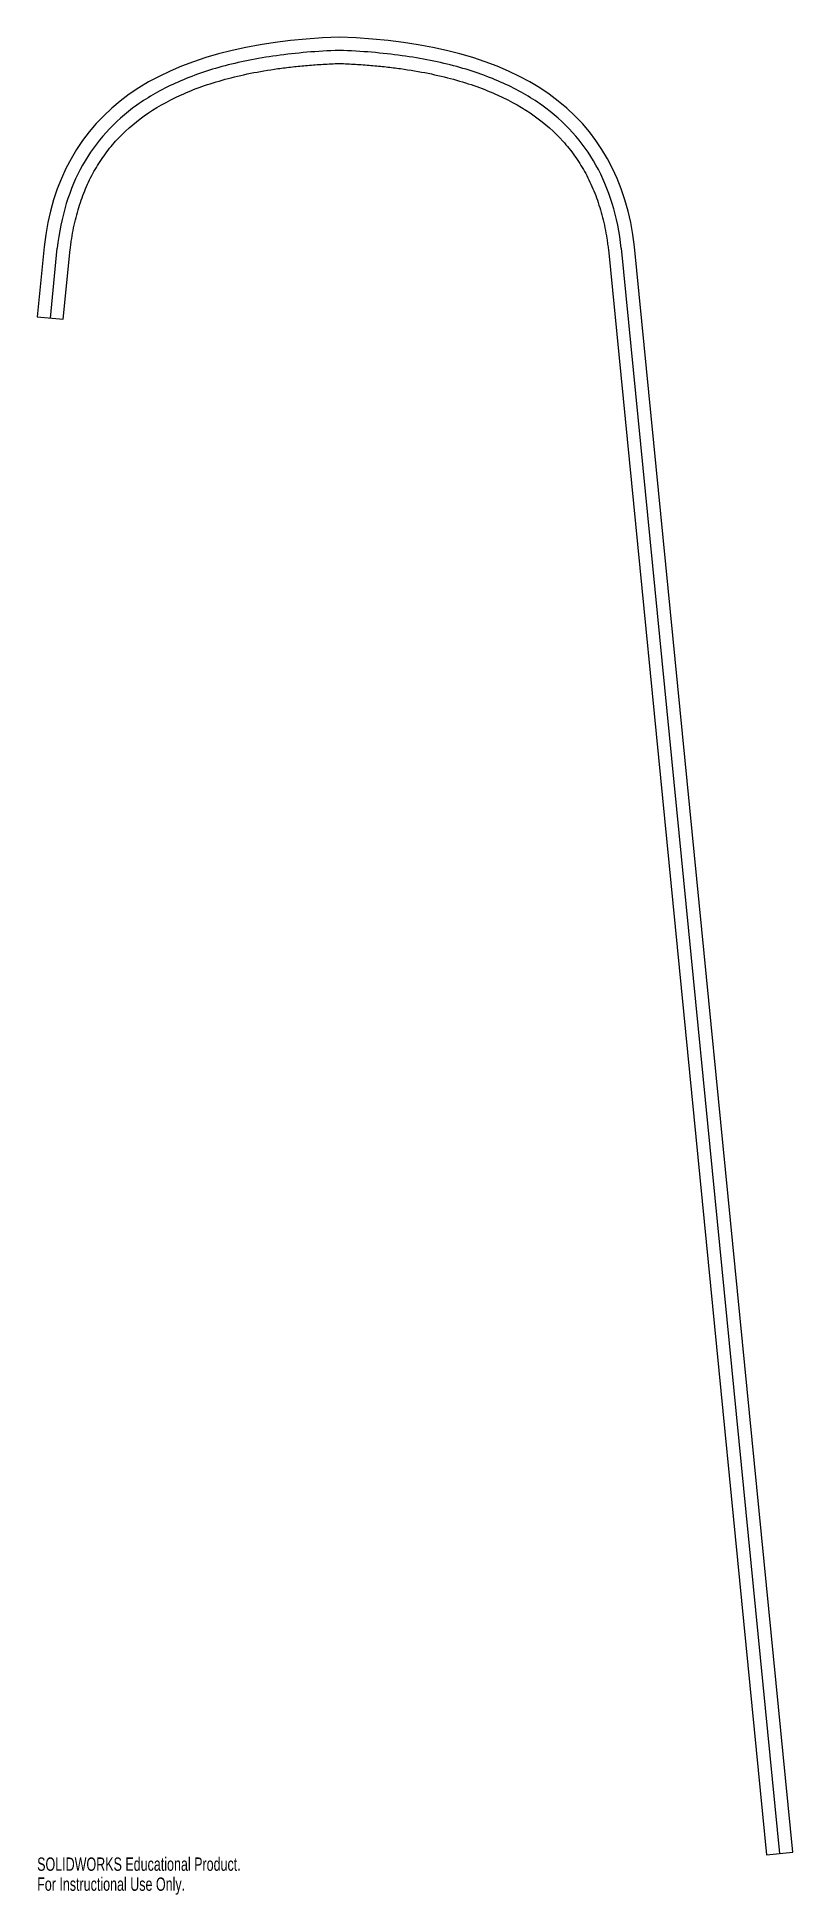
# Model space of a CAD drawing. Header units: inches. Extents: x -4.3 to 6.5, y 5.5 to 32.
import ezdxf

# ---------------------------------------------------------------- set-up
doc = ezdxf.new("R2010")
doc.units = ezdxf.units.IN
doc.header["$MEASUREMENT"] = 0
doc.styles.add('SLDTEXTSTYLE0', font='TXT', dxfattribs={"width": 0.7})

msp = doc.modelspace()

# ---------------------------------------------------------------- linework, layer by layer
at = {"color": 7, "linetype": 'Continuous', "lineweight": 25}
for p, q in [((-4.208, 29.009), (-4.306, 28.014)), ((-4.118, 27.995), (-4.02, 28.989)), ((-3.933, 27.977), (-3.835, 28.97)), ((3.835, 28.97), (6.091, 6.083)), ((4.02, 28.989), (6.276, 6.102)), ((6.464, 6.12), (4.208, 29.009)), ((-4.306, 28.014), (-3.933, 27.977)), ((6.091, 6.083), (6.464, 6.12))]:
    msp.add_line(p, q, dxfattribs=at)
for points in [[(0, 32), (-2.589, 31.91), (-3.992, 30.913), (-4.208, 29.009)], [(4.208, 29.009), (3.992, 30.913), (2.589, 31.91), (0, 32)]]:
    msp.add_open_spline(points, degree=3, dxfattribs=at)
for points, knots in [([(0, 31.811), (-0.317, 31.8), (-0.615, 31.775), (-1.173, 31.697), (-1.433, 31.645), (-1.914, 31.514), (-2.135, 31.435), (-2.538, 31.252), (-2.721, 31.147), (-3.05, 30.913), (-3.196, 30.784), (-3.453, 30.499), (-3.564, 30.344), (-3.753, 30.006), (-3.83, 29.823), (-3.951, 29.429), (-3.994, 29.217), (-4.02, 28.989)], [0, 0, 0, 0, 0.125, 0.125, 0.25, 0.25, 0.375, 0.375, 0.5, 0.5, 0.625, 0.625, 0.75, 0.75, 0.875, 0.875, 1, 1, 1, 1]), ([(4.02, 28.989), (3.994, 29.217), (3.951, 29.429), (3.83, 29.823), (3.753, 30.006), (3.564, 30.344), (3.453, 30.499), (3.196, 30.784), (3.05, 30.913), (2.721, 31.147), (2.538, 31.252), (2.135, 31.435), (1.914, 31.514), (1.433, 31.645), (1.173, 31.697), (0.615, 31.775), (0.317, 31.8), (0, 31.811)], [0, 0, 0, 0, 0.125, 0.125, 0.25, 0.25, 0.375, 0.375, 0.5, 0.5, 0.625, 0.625, 0.75, 0.75, 0.875, 0.875, 1, 1, 1, 1]), ([(-3.835, 28.97), (-3.832, 28.996), (-3.825, 29.05), (-3.81, 29.156), (-3.787, 29.284), (-3.753, 29.431), (-3.7, 29.62), (-3.619, 29.843), (-3.5, 30.088), (-3.357, 30.313), (-3.136, 30.588), (-2.797, 30.889), (-2.367, 31.135), (-1.964, 31.298), (-1.633, 31.402), (-1.271, 31.488), (-0.944, 31.543), (-0.668, 31.578), (-0.453, 31.599), (-0.268, 31.612), (-0.116, 31.62), (-0.039, 31.623), (0, 31.625)], [0.0005082, 0.0005082, 0.0005082, 0.0005082, 0.0160982, 0.0316881, 0.0628681, 0.0940481, 0.1252281, 0.187588, 0.249948, 0.3123079, 0.3746679, 0.4993878, 0.6241077, 0.6864676, 0.7488276, 0.8111875, 0.8735475, 0.9047275, 0.9359075, 0.9670874, 0.9826774, 0.9982674, 0.9982674, 0.9982674, 0.9982674]), ([(0, 31.625), (0.039, 31.623), (0.116, 31.62), (0.268, 31.612), (0.453, 31.599), (0.668, 31.578), (0.944, 31.543), (1.271, 31.488), (1.633, 31.402), (1.964, 31.298), (2.367, 31.135), (2.797, 30.889), (3.136, 30.588), (3.357, 30.313), (3.5, 30.088), (3.619, 29.843), (3.7, 29.62), (3.753, 29.431), (3.787, 29.284), (3.81, 29.156), (3.825, 29.05), (3.832, 28.996), (3.835, 28.97)], [0.0005082, 0.0005082, 0.0005082, 0.0005082, 0.0160982, 0.0316881, 0.0628681, 0.0940481, 0.1252281, 0.187588, 0.249948, 0.3123079, 0.3746679, 0.4993878, 0.6241077, 0.6864676, 0.7488276, 0.8111875, 0.8735475, 0.9047275, 0.9359075, 0.9670874, 0.9826774, 0.9982674, 0.9982674, 0.9982674, 0.9982674])]:
    msp.add_open_spline(points, degree=3, knots=knots, dxfattribs=at)

# ---------------------------------------------------------------- texts
at = {"color": 7, "linetype": 'Continuous', "char_height": 0.1903, "attachment_point": 1, "style": 'SLDTEXTSTYLE0'}
for s, insert in [('SOLIDWORKS Educational Product.', (-4.306, 6.043)), ('For Instructional Use Only.', (-4.306, 5.758))]:
    msp.add_mtext(s, dxfattribs=dict(at, insert=insert))

doc.saveas('drawing.dxf')
